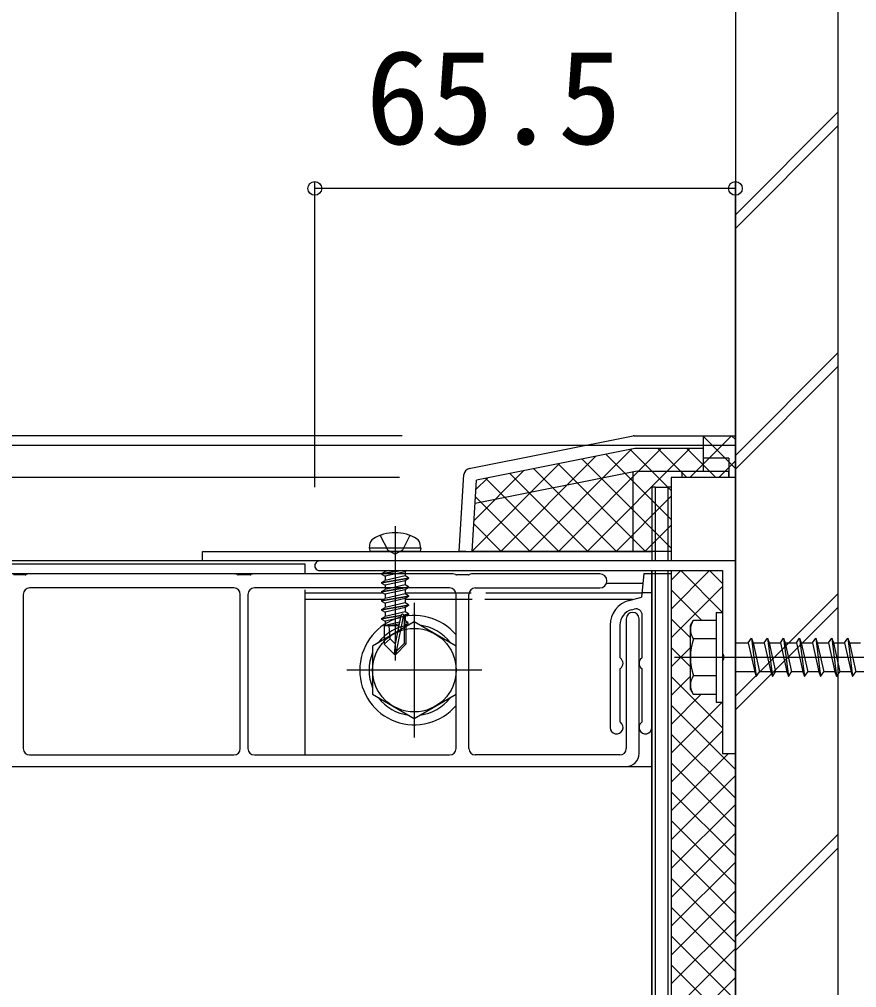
# Model space of a CAD drawing. Units: millimetres, scale not verified. Extents: x -875 to 875, y -1304 to 1296.
# Drawn here: x 294.9 to 425.3, y 449.2 to 599.9 of the extents above; entities that cross this region are included whole.
import ezdxf
from ezdxf.enums import TextEntityAlignment as Align

# ---------------------------------------------------------------- set-up
doc = ezdxf.new("R2010")
doc.units = ezdxf.units.MM
doc.header["$LTSCALE"] = 8
for name, color, linetype in [('0-2_YKK_11', 7, 'Continuous'), ('0-4_YKK_12', 2, 'Continuous'), ('0-5_YKK_13', 4, 'Continuous'), ('0-6_YKK_D', 6, 'Continuous'), ('0-8_YSS_K', 3, 'Continuous')]:
    doc.layers.add(name, color=color, linetype=linetype)
doc.styles.add('ＭＳ ゴシック', font='')
doc.styles.get('ＭＳ ゴシック').set_extended_font_data('MS Gothic')

msp = doc.modelspace()

# ---------------------------------------------------------------- linework, layer by layer
at = {"layer": '0-2_YKK_11'}
msp.add_line((406.43, 515.58), (341.68, 515.58), dxfattribs=at)
msp.add_lwpolyline([(341.68, 514.08), (404.43, 514.08), (404.43, 501.099), (404.58, 500.839), (404.58, 500.32), (404.43, 500.06), (404.43, 485.58), (406.43, 485.58), (406.43, 515.58)], dxfattribs=at)
msp.add_arc((341.68, 514.83), 0.75, 89.99999, 270.00001, dxfattribs=at)
at = {"layer": '0-4_YKK_12'}
for p, q in [((406.43, 533.58), (-763.693, 533.58)), ((396.43, 528.58), (396.43, 515.58)), ((393.43, 515.58), (-321.284, 515.58)), ((339.43, 515.08), (-320.07, 515.08)), ((339.43, 513.58), (339.43, 515.08)), ((393.43, 387.345), (393.43, 514.08)), ((339.43, 513.58), (-320.07, 513.58)), ((339.43, 485.38), (339.43, 511.08)), ((392.005, 512.08), (386.404, 512.08)), ((351.589, 510.58), (339.43, 510.58)), ((351.589, 509.58), (339.43, 509.58)), ((365.296, 510.58), (354.98, 510.58)), ((365.43, 509.58), (354.98, 509.58)), ((390.403, 509.58), (367.43, 509.58)), ((391.848, 510.58), (367.564, 510.58)), ((393.43, 448.58), (393.43, 510.58)), ((-423.07, 483.58), (393.43, 483.58))]:
    msp.add_line(p, q, dxfattribs=at)
msp.add_lwpolyline([(396.43, 514.08), (396.43, 378.58), (406.43, 378.58), (406.43, 528.58), (396.43, 528.58)], dxfattribs=at)
at = {"layer": '0-5_YKK_13'}
for p, q in [((364.963, 529.956), (390.486, 535.06)), ((390.682, 535.08), (401.428, 535.08)), ((399.341, 528.58), (405.841, 535.08)), ((406.43, 530.001), (401.43, 535.001)), ((406.43, 534.491), (405.841, 535.08)), ((374.37, 517.08), (390.268, 532.977)), ((378.861, 517.08), (394.861, 533.08)), ((383.351, 517.08), (399.351, 533.08)), ((396.43, 522.04), (386.289, 532.181)), ((396.43, 526.53), (390.03, 532.929)), ((398.87, 528.58), (394.37, 533.08)), ((403.361, 528.58), (398.861, 533.08)), ((401.43, 533.08), (401.43, 529.58)), ((365.432, 517.122), (379.042, 530.732)), ((369.88, 517.08), (384.655, 531.854)), ((392.41, 517.08), (378.805, 530.684)), ((396.43, 517.55), (382.547, 531.433)), ((405.43, 531.58), (401.43, 531.58)), ((403.831, 528.58), (406.43, 531.178)), ((405.43, 531.58), (405.43, 529.58)), ((365.725, 521.904), (373.43, 529.609)), ((391.128, 529.58), (365.885, 524.531)), ((383.43, 517.08), (371.322, 529.188)), ((387.92, 517.08), (375.063, 529.936)), ((391.128, 529.58), (401.43, 529.58)), ((398.13, 528.58), (398.13, 529.58)), ((401.43, 529.58), (405.43, 529.58)), ((405.43, 529.58), (405.43, 528.58)), ((405.43, 528.58), (405.43, 529.58)), ((363.43, 517.08), (364.161, 529.036)), ((365.43, 517.08), (366.106, 528.145)), ((366.017, 526.687), (367.817, 528.487)), ((378.939, 517.08), (367.58, 528.439)), ((393.43, 527.08), (393.43, 515.58)), ((393.93, 527.08), (393.43, 527.08)), ((393.93, 527.08), (393.93, 515.58)), ((393.93, 527.08), (393.93, 515.58)), ((393.93, 527.08), (395.93, 527.08)), ((395.93, 527.08), (395.93, 515.58)), ((395.93, 527.08), (395.93, 515.58)), ((396.43, 527.08), (395.93, 527.08)), ((396.43, 527.08), (396.43, 515.58)), ((374.449, 517.08), (365.95, 525.579)), ((387.841, 517.08), (396.43, 525.668)), ((353.43, 520.98), (353.43, 500.08)), ((369.959, 517.08), (365.691, 521.348)), ((392.331, 517.08), (396.43, 521.178)), ((349.43, 517.58), (349.571, 518.382)), ((357.43, 517.58), (349.43, 517.58)), ((349.43, 517.58), (349.518, 517.08)), ((357.341, 517.08), (349.518, 517.08)), ((357.43, 517.58), (357.288, 518.382)), ((357.43, 517.58), (357.341, 517.08)), ((364.428, 517.08), (363.43, 517.08)), ((364.428, 517.08), (365.43, 517.08)), ((365.469, 517.08), (365.432, 517.117)), ((354.63, 514.08), (351.33, 513.53)), ((351.33, 513.63), (354.03, 514.08)), ((352.466, 514.08), (351.88, 513.947)), ((351.88, 514.08), (351.88, 513.947)), ((393.43, 514.08), (393.43, 387.345)), ((393.93, 514.08), (393.93, 387.389)), ((393.93, 514.08), (393.93, 387.389)), ((395.93, 514.08), (395.93, 387.564)), ((395.93, 514.08), (395.93, 387.564)), ((396.43, 514.08), (396.43, 382.58)), ((396.43, 512.589), (397.92, 514.08)), ((396.43, 508.099), (402.41, 514.08)), ((404.42, 507.58), (397.92, 514.08)), ((404.43, 512.06), (402.41, 514.08)), ((295.856, 513.43), (294.003, 513.43)), ((296.359, 513.559), (296, 513.451)), ((328.356, 513.58), (296.503, 513.58)), ((328.859, 513.451), (328.5, 513.559)), ((330.856, 513.43), (329.003, 513.43)), ((331.359, 513.559), (331, 513.451)), ((362.356, 513.58), (331.503, 513.58)), ((351.33, 513.63), (351.88, 513.947)), ((351.33, 513.63), (351.33, 513.53)), ((351.33, 513.53), (351.88, 513.212)), ((351.33, 512.23), (355.53, 512.93)), ((355.53, 512.83), (351.33, 512.13)), ((351.33, 512.23), (351.88, 512.547)), ((354.98, 513.247), (351.88, 512.547)), ((351.88, 513.212), (351.88, 512.547)), ((354.98, 513.912), (354.98, 513.247)), ((355.53, 512.93), (354.98, 513.247)), ((355.53, 512.93), (355.53, 512.83)), ((362.859, 513.451), (362.5, 513.559)), ((364.856, 513.43), (363.003, 513.43)), ((365.359, 513.559), (365, 513.451)), ((385.33, 513.58), (365.503, 513.58)), ((392.17, 513.649), (391.781, 509.949)), ((392.17, 513.649), (393.43, 513.649)), ((393.43, 489.649), (393.43, 513.649)), ((393.93, 513.58), (393.43, 513.58)), ((395.93, 513.58), (393.93, 513.58)), ((395.93, 513.58), (393.93, 513.58)), ((396.43, 513.58), (395.93, 513.58)), ((328.33, 511.38), (296.53, 511.38)), ((361.93, 511.38), (331.53, 511.38)), ((351.33, 512.23), (351.33, 512.13)), ((351.33, 512.13), (351.88, 511.812)), ((351.33, 510.83), (355.53, 511.53)), ((355.53, 511.43), (351.33, 510.73)), ((351.33, 510.83), (351.88, 511.147)), ((354.98, 511.847), (351.88, 511.147)), ((351.88, 511.812), (351.88, 511.147)), ((354.98, 512.512), (354.98, 511.847)), ((355.53, 511.53), (354.98, 511.847)), ((354.98, 511.112), (354.98, 510.447)), ((355.53, 511.53), (355.53, 511.43)), ((365.93, 511.38), (385.33, 511.38)), ((396.43, 503.609), (404.43, 511.609)), ((401.18, 506.33), (396.43, 511.08)), ((295.53, 510.38), (295.53, 486.38)), ((329.33, 486.38), (329.33, 510.38)), ((330.53, 510.38), (330.53, 486.38)), ((351.33, 510.83), (351.33, 510.73)), ((351.33, 510.73), (351.88, 510.412)), ((351.33, 509.43), (355.53, 510.13)), ((355.53, 510.03), (351.33, 509.33)), ((351.33, 509.43), (351.88, 509.747)), ((354.98, 510.447), (351.88, 509.747)), ((351.88, 510.412), (351.88, 509.747)), ((355.53, 510.13), (354.98, 510.447)), ((354.98, 509.712), (354.98, 509.047)), ((355.53, 510.13), (355.53, 510.03)), ((362.93, 486.38), (362.93, 510.38)), ((364.93, 486.38), (364.93, 510.38)), ((389.894, 509.443), (391.781, 509.949)), ((391.855, 510.649), (393.43, 510.649)), ((351.33, 509.43), (351.33, 509.33)), ((351.33, 509.33), (351.88, 509.012)), ((351.33, 508.03), (355.53, 508.73)), ((355.53, 508.63), (351.33, 507.93)), ((351.33, 508.03), (351.88, 508.347)), ((351.33, 508.03), (351.33, 507.93)), ((354.98, 509.047), (351.88, 508.347)), ((351.88, 509.012), (351.88, 508.347)), ((355.53, 508.73), (354.98, 509.047)), ((354.98, 508.312), (354.98, 507.647)), ((355.53, 508.73), (355.53, 508.63)), ((356.43, 509.08), (356.43, 488.08)), ((390.283, 507.994), (390.671, 508.098)), ((351.33, 507.93), (351.88, 507.612)), ((351.33, 506.63), (354.355, 507.134)), ((354.327, 507.029), (351.33, 506.53)), ((351.33, 506.63), (351.88, 506.947)), ((351.33, 506.63), (351.33, 506.53)), ((351.33, 506.53), (351.88, 506.212)), ((354.98, 507.647), (351.88, 506.947)), ((351.88, 507.612), (351.88, 506.947)), ((354.27, 506.752), (351.88, 506.212)), ((354.339, 507.086), (353.43, 502.701)), ((354.762, 507.202), (353.58, 501.504)), ((354.762, 507.202), (355.53, 507.33)), ((355.53, 507.23), (354.817, 507.111)), ((354.83, 507.031), (354.83, 502.754)), ((355.53, 507.33), (354.98, 507.647)), ((354.98, 506.912), (354.98, 506.247)), ((355.53, 507.33), (355.53, 507.23)), ((389.43, 506.58), (389.43, 486.38)), ((391.43, 485.58), (391.43, 506.58)), ((391.93, 500.624), (391.93, 507.133)), ((399.43, 503.589), (396.43, 506.589)), ((403.43, 507.58), (403.43, 493.58)), ((403.43, 507.58), (404.43, 507.58)), ((404.43, 507.58), (404.43, 493.58)), ((351.73, 505.48), (351.88, 505.547)), ((351.73, 505.48), (351.73, 502.63)), ((354.006, 505.48), (351.73, 505.48)), ((351.88, 506.212), (351.88, 505.547)), ((354.125, 506.054), (351.88, 505.547)), ((354.065, 505.763), (352.347, 505.48)), ((354.009, 505.496), (353.925, 505.48)), ((354.98, 506.247), (354.826, 506.213)), ((355.43, 505.987), (354.83, 505.889)), ((355.43, 505.772), (354.83, 505.655)), ((355.13, 505.48), (354.83, 505.48)), ((355.43, 505.987), (354.98, 506.247)), ((355.43, 505.772), (355.13, 505.599)), ((355.13, 505.599), (355.13, 502.63)), ((355.43, 505.987), (355.43, 505.772)), ((386.93, 505.58), (386.93, 489.649)), ((388.43, 505.58), (388.43, 500.624)), ((399.43, 505.58), (399.863, 506.33)), ((399.43, 495.58), (399.43, 505.58)), ((403.43, 506.33), (399.86, 506.33)), ((403.43, 506.33), (403.43, 494.83)), ((408.93, 503.58), (409.68, 497.58)), ((410.93, 502.83), (411.43, 503.58)), ((411.43, 503.58), (412.18, 497.58)), ((411.43, 503.58), (411.68, 502.83)), ((413.93, 503.58), (414.68, 497.58)), ((416.43, 503.58), (417.18, 497.58)), ((418.93, 503.58), (419.68, 497.58)), ((421.43, 503.58), (422.18, 497.58)), ((423.93, 503.58), (424.68, 497.58)), ((352.687, 503.433), (351.73, 502.63)), ((353.28, 501.08), (351.73, 502.63)), ((353.43, 502.701), (353.28, 501.08)), ((353.43, 502.701), (353.43, 501.08)), ((354.83, 502.754), (353.58, 501.504)), ((353.58, 501.08), (355.13, 502.63)), ((355.13, 502.63), (354.83, 502.754)), ((396.43, 499.119), (399.43, 502.119)), ((399.43, 499.099), (396.43, 502.099)), ((403.43, 503.466), (399.876, 503.466)), ((406.43, 502.83), (408.43, 502.83)), ((409.18, 502.83), (410.18, 498.33)), ((409.18, 502.83), (410.93, 502.83)), ((410.93, 502.83), (411.93, 498.33)), ((411.68, 502.83), (412.68, 498.33)), ((411.68, 502.83), (413.43, 502.83)), ((414.18, 502.83), (415.93, 502.83)), ((414.18, 502.83), (415.18, 498.33)), ((416.68, 502.83), (418.43, 502.83)), ((416.68, 502.83), (417.68, 498.33)), ((419.18, 502.83), (420.93, 502.83)), ((419.18, 502.83), (420.18, 498.33)), ((421.68, 502.83), (423.43, 502.83)), ((421.68, 502.83), (422.68, 498.33)), ((424.18, 502.83), (425.93, 502.83)), ((424.18, 502.83), (425.18, 498.33)), ((353.28, 501.08), (353.58, 501.08)), ((353.58, 501.504), (353.58, 501.08)), ((396.93, 500.58), (495.93, 500.58)), ((366.93, 498.58), (345.93, 498.58)), ((388.43, 498.674), (388.43, 490.624)), ((391.93, 490.624), (391.93, 498.674)), ((396.43, 494.629), (399.43, 497.629)), ((404.43, 489.609), (396.43, 497.609)), ((403.43, 497.693), (399.876, 497.693)), ((409.43, 498.33), (406.43, 498.33)), ((411.93, 498.33), (410.18, 498.33)), ((411.93, 498.33), (412.18, 497.58)), ((412.18, 497.58), (412.68, 498.33)), ((414.43, 498.33), (412.68, 498.33)), ((416.93, 498.33), (415.18, 498.33)), ((419.43, 498.33), (417.68, 498.33)), ((421.93, 498.33), (420.18, 498.33)), ((424.43, 498.33), (422.68, 498.33)), ((426.93, 498.33), (425.18, 498.33)), ((396.43, 490.139), (401.12, 494.83)), ((399.43, 495.58), (399.863, 494.83)), ((399.86, 494.83), (403.43, 494.83)), ((396.43, 485.649), (404.361, 493.58)), ((406.43, 483.119), (396.43, 493.119)), ((403.43, 493.58), (404.43, 493.58)), ((396.43, 481.159), (404.43, 489.159)), ((406.43, 478.629), (396.43, 488.629)), ((396.43, 476.668), (405.308, 485.547)), ((296.53, 485.38), (328.33, 485.38)), ((331.53, 485.38), (361.93, 485.38)), ((388.43, 485.38), (365.93, 485.38)), ((406.43, 474.139), (396.43, 484.139)), ((110.93, 483.58), (389.43, 483.58)), ((396.43, 472.178), (406.43, 482.178)), ((406.43, 469.649), (396.43, 479.649)), ((396.43, 467.688), (406.43, 477.688)), ((406.43, 465.159), (396.43, 475.159)), ((396.43, 463.198), (406.43, 473.198)), ((406.43, 460.668), (396.43, 470.668)), ((396.43, 458.708), (406.43, 468.708)), ((406.43, 456.178), (396.43, 466.178)), ((396.43, 454.218), (406.43, 464.218)), ((406.43, 451.688), (396.43, 461.688)), ((396.43, 449.728), (406.43, 459.728)), ((406.43, 447.198), (396.43, 457.198)), ((393.43, 442.238), (406.43, 455.238)), ((406.43, 442.708), (396.43, 452.708)), ((393.43, 437.747), (406.43, 450.747))]:
    msp.add_line(p, q, dxfattribs=at)
for points in [[(401.428, 535.08), (406.43, 535.08), (406.43, 528.58), (396.43, 528.58), (396.43, 517.08), (365.43, 517.08)], [(401.428, 535.08), (401.43, 535.08), (401.43, 533.08), (400.43, 533.08)], [(400.43, 533.08), (390.781, 533.08), (366.106, 528.145)], [(390.43, 529.44), (390.43, 517.08), (365.43, 517.08)], [(351.13, 519.559), (352.285, 517.243), (353.43, 516.634)], [(355.73, 519.559), (354.575, 517.243), (353.43, 516.634)], [(355.27, 514.08), (354.98, 513.912), (351.88, 513.212)], [(355.53, 512.83), (354.98, 512.512), (351.88, 511.812)], [(355.53, 511.43), (354.98, 511.112), (351.88, 510.412)], [(355.53, 510.03), (354.98, 509.712), (351.88, 509.012)], [(355.53, 508.63), (354.98, 508.312), (351.88, 507.612)], [(355.53, 507.23), (354.98, 506.912), (354.83, 506.878)], [(353.43, 502.701), (352.687, 503.433), (352.53, 505.48)], [(408.43, 502.83), (408.93, 503.58), (409.18, 502.83)], [(413.43, 502.83), (413.93, 503.58), (414.18, 502.83)], [(415.93, 502.83), (416.43, 503.58), (416.68, 502.83)], [(418.43, 502.83), (418.93, 503.58), (419.18, 502.83)], [(420.93, 502.83), (421.43, 503.58), (421.68, 502.83)], [(423.43, 502.83), (423.93, 503.58), (424.18, 502.83)], [(408.43, 502.83), (409.43, 498.33), (409.68, 497.58), (410.18, 498.33)], [(413.43, 502.83), (414.43, 498.33), (414.68, 497.58), (415.18, 498.33)], [(415.93, 502.83), (416.93, 498.33), (417.18, 497.58), (417.68, 498.33)], [(418.43, 502.83), (419.43, 498.33), (419.68, 497.58), (420.18, 498.33)], [(420.93, 502.83), (421.93, 498.33), (422.18, 497.58), (422.68, 498.33)], [(423.43, 502.83), (424.43, 498.33), (424.68, 497.58), (425.18, 498.33)]]:
    msp.add_lwpolyline(points, dxfattribs=at)
for points in [[(323.43, 517.08), (393.43, 517.08), (393.43, 515.58), (323.43, 515.58)], [(356.43, 506.085), (349.93, 502.332), (349.93, 494.827), (356.43, 491.074), (362.93, 494.827), (362.93, 502.332)]]:
    msp.add_lwpolyline(points, close=True, dxfattribs=at)
msp.add_circle((356.43, 498.58), 6.5, dxfattribs=at)
for centre, radius, start, end in [((390.682, 534.08), 1, 90, 101.30993), ((365.159, 528.975), 1, 101.30993, 176.5), ((350.457, 518.226), 0.9, 122.05588, 170), ((353.43, 513.48), 6.5, 57.94412, 122.05588), ((356.402, 518.226), 0.9, 10, 57.94412), ((295.856, 513.93), 0.5, 270, 286.69924), ((296.503, 513.08), 0.5, 90, 106.69924), ((328.356, 513.08), 0.5, 73.30076, 90), ((329.003, 513.93), 0.5, 253.30076, 270), ((330.856, 513.93), 0.5, 270, 286.69924), ((331.503, 513.08), 0.5, 90, 106.69924), ((362.356, 513.08), 0.5, 73.30076, 90), ((363.003, 513.93), 0.5, 253.30076, 270), ((364.856, 513.93), 0.5, 270, 286.69924), ((365.503, 513.08), 0.5, 90, 106.69924), ((385.33, 512.48), 1.1, 270, 90), ((296.53, 510.38), 1, 90, 180), ((328.33, 510.38), 1, 0, 90), ((331.53, 510.38), 1, 90, 180), ((361.93, 510.38), 1, 0, 90), ((365.93, 510.38), 1, 90, 180), ((390.93, 505.58), 4, 104.99939, 180), ((390.93, 507.133), 1, 0, 105), ((356.43, 498.58), 8.5, 40.11917, 319.88083), ((354.581, 507.031), 0.248, 0, 167.19096), ((390.93, 505.58), 2.5, 104.9981, 180), ((390.43, 506.58), 1, 0, 180), ((356.43, 498.58), 7.05, 97.21814, 142.78186), ((356.43, 498.58), 7.05, 37.21814, 82.78186), ((401.985, 504.91), 2.556, 146.25178, 214.38425), ((408.983, 500.58), 9.553, 162.41205, 197.58795), ((356.43, 498.58), 7.05, 157.21814, 202.78186), ((388.63, 500.624), 0.2, 180, 234.31467), ((391.73, 500.624), 0.2, 305.68533, 0), ((387.93, 499.649), 1, 305.68533, 54.31467), ((392.43, 499.649), 1, 125.68533, 234.31467), ((388.63, 498.674), 0.2, 125.68533, 180), ((391.73, 498.674), 0.2, 0, 54.31467), ((401.985, 496.249), 2.556, 145.61575, 213.74822), ((356.43, 498.58), 7.05, 217.21814, 262.78186), ((356.43, 498.58), 7.05, 277.21814, 322.78186), ((387.93, 489.649), 1, 180, 54.31467), ((388.63, 490.624), 0.2, 180, 234.31467), ((392.43, 489.649), 1, 125.68533, 0), ((391.73, 490.624), 0.2, 305.68533, 0), ((296.53, 486.38), 1, 180, 270), ((328.33, 486.38), 1, 270, 0), ((331.53, 486.38), 1, 180, 270), ((361.93, 486.38), 1, 270, 0), ((365.93, 486.38), 1, 180, 270), ((388.43, 486.38), 1, 270, 0), ((389.43, 485.58), 2, 270, 0)]:
    msp.add_arc(centre, radius, start, end, dxfattribs=at)
at = {"layer": '0-6_YKK_D'}
for p, q in [((340.93, 527.08), (340.93, 574.58)), ((406.43, 527.08), (406.43, 574.58)), ((406.43, 573.58), (340.93, 573.58)), ((354.514, 535.08), (184.43, 535.08)), ((354.514, 535.08), (224.43, 535.08)), ((354.116, 528.58), (224.43, 528.58)), ((354.116, 528.58), (224.43, 528.58))]:
    msp.add_line(p, q, dxfattribs=at)
for centre in [(340.93, 573.58), (406.43, 573.58)]:
    msp.add_circle(centre, 1.075, dxfattribs=at)
at = {"layer": '0-8_YSS_K'}
for p, q in [((406.43, 915.58), (406.43, 151.08)), ((422.43, 151.08), (422.43, 915.58)), ((406.43, 569.488), (422.43, 585.488)), ((406.43, 567.365), (422.43, 583.365)), ((406.43, 532.012), (422.43, 548.012)), ((406.43, 529.889), (422.43, 545.889)), ((406.43, 494.535), (422.43, 510.535)), ((406.43, 492.412), (422.43, 508.412)), ((406.43, 457.058), (422.43, 473.058)), ((406.43, 454.935), (422.43, 470.935))]:
    msp.add_line(p, q, dxfattribs=at)

# ---------------------------------------------------------------- texts
at = {"layer": '0-6_YKK_D', "style": 'ＭＳ ゴシック'}
msp.add_text('65.5', height=14.66, dxfattribs=at).set_placement((348.85, 576.08), align=Align.BOTTOM_LEFT)

doc.saveas('drawing.dxf')
